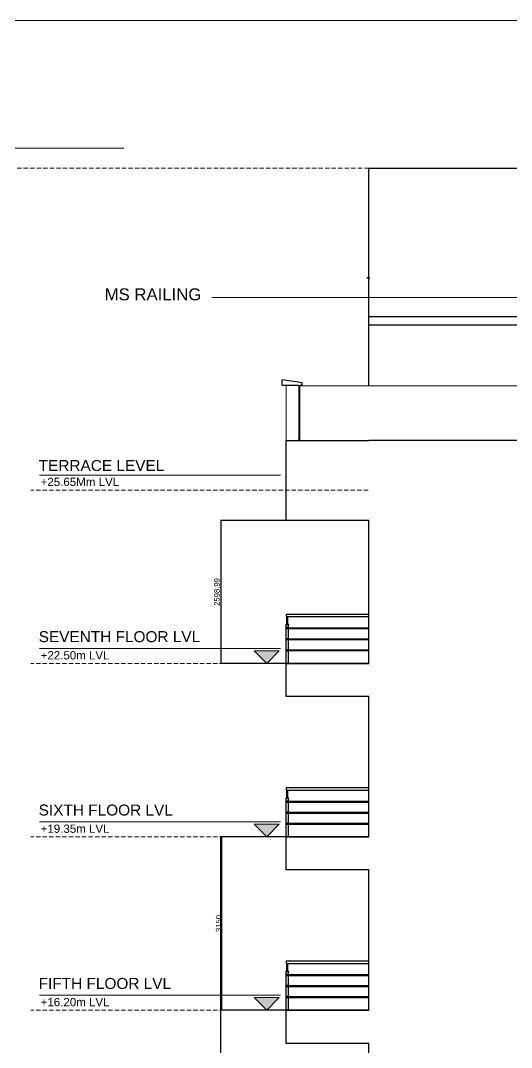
# Model space of a CAD drawing. Header units: millimetres. Extents: x -1932176 to 78768, y -1967 to 1266654.
# Drawn here: x -465933 to -457013, y 407086 to 425741 of the extents above; entities that cross this region are included whole.
import ezdxf

# ---------------------------------------------------------------- set-up
doc = ezdxf.new("R2010")
doc.units = ezdxf.units.MM
doc.linetypes.add('HIDDEN2', pattern=[4.7625, 3.175, -1.5875])
for name, color, linetype, lineweight in [('NAMES', 252, 'Continuous', 15), ('PLASTER', 252, 'Continuous', 15), ('railing', 212, 'Continuous', 25), ('SHEET', 7, 'Continuous', 13)]:
    doc.layers.add(name, color=color, linetype=linetype, lineweight=lineweight)
doc.styles.get("Standard").update_dxf_attribs({"font": 'arial.ttf'})
doc.dimstyles.new('ISO-25', dxfattribs={"dimtxt": 150, "dimasz": 2.5, "dimexe": 1.25, "dimexo": 0.625, "dimtad": 1, "dimtxsty": 'Standard', "dimcen": 2.5, "dimadec": 0, "dimazin": 0, "dimtfac": 1, "dimtmove": 0, "dimatfit": 3, "dimfxl": 1, "dimarcsym": 0})

# ---------------------------------------------------------------- blocks, each defined once
blk = doc.blocks.new('ригеледержатель')
at = {"layer": 'railing', "ltscale": 10}
blk.add_lwpolyline([(148240, 1192435), (148270, 1192435), (148270, 1192417), (148240, 1192417)], close=True, dxfattribs=at)
blk.add_circle((148255, 1192426), 3, dxfattribs=at)
blk = doc.blocks.new('*D636')
at = {"color": 0, "lineweight": -2, "ltscale": 30, "transparency": 16777216}
for p, q in [((-459606, 410911), (-462297, 410911)), ((-462296, 394106), (-462296, 410908)), ((-459606, 394104), (-462297, 394104))]:
    blk.add_line(p, q, dxfattribs=at)
at = {"color": 0, "ltscale": 30, "transparency": 16777216}
for points in [[(-462296, 410908), (-462295, 410908), (-462296, 410911)], [(-462296, 394106), (-462295, 394106), (-462296, 394104)]]:
    blk.add_solid(points, dxfattribs=at)
at = {"layer": 'Defpoints', "color": 0, "ltscale": 30, "transparency": 16777216}
for p in [(-462296, 410911), (-459606, 410911), (-459606, 394104)]:
    blk.add_point(p, dxfattribs=at)
at = {"color": 0, "ltscale": 30, "transparency": 16777216, "insert": (-462356, 402507), "char_height": 100, "attachment_point": 5, "rotation": 90}
blk.add_mtext('16806,73', dxfattribs=at)
blk = doc.blocks.new('*D640')
at = {"color": 0, "lineweight": -2, "ltscale": 30, "transparency": 16777216}
for p, q in [((-459606, 416660), (-462297, 416660)), ((-462296, 416657), (-462296, 414063)), ((-459606, 414061), (-462297, 414061))]:
    blk.add_line(p, q, dxfattribs=at)
at = {"color": 0, "ltscale": 30, "transparency": 16777216}
for points in [[(-462296, 416657), (-462295, 416657), (-462296, 416660)], [(-462296, 414063), (-462295, 414063), (-462296, 414061)]]:
    blk.add_solid(points, dxfattribs=at)
at = {"layer": 'Defpoints', "color": 0, "ltscale": 30, "transparency": 16777216}
for p in [(-459606, 416660), (-462296, 414061), (-459606, 414061)]:
    blk.add_point(p, dxfattribs=at)
at = {"color": 0, "ltscale": 30, "transparency": 16777216, "insert": (-462356, 415360), "char_height": 100, "attachment_point": 5, "rotation": 90}
blk.add_mtext('2598,99', dxfattribs=at)
blk = doc.blocks.new('*D641')
at = {"color": 0, "lineweight": -2, "ltscale": 30, "transparency": 16777216}
for p, q in [((-459606, 410911), (-462283, 410911)), ((-462281, 410908), (-462281, 407763)), ((-459606, 407761), (-462283, 407761))]:
    blk.add_line(p, q, dxfattribs=at)
at = {"color": 0, "ltscale": 30, "transparency": 16777216}
for points in [[(-462282, 410908), (-462281, 410908), (-462281, 410911)], [(-462282, 407763), (-462281, 407763), (-462281, 407761)]]:
    blk.add_solid(points, dxfattribs=at)
at = {"layer": 'Defpoints', "color": 0, "ltscale": 30, "transparency": 16777216}
for p in [(-459606, 410911), (-462281, 407761), (-459606, 407761)]:
    blk.add_point(p, dxfattribs=at)
at = {"color": 0, "ltscale": 30, "transparency": 16777216, "insert": (-462333, 409336), "char_height": 100, "attachment_point": 5, "rotation": 90}
blk.add_mtext('3150', dxfattribs=at)

msp = doc.modelspace()

# ---------------------------------------------------------------- hatches: boundary and pattern name
at = {"layer": 'NAMES', "linetype": 'Continuous', "lineweight": 20, "ltscale": 2, "transparency": 33554687}
h = msp.add_hatch(color=7, dxfattribs=at)
h.dxf.hatch_style = 1
h.paths.add_polyline_path([(-461235.87597, 414291.07702), (-461460.35808, 414060.65994), (-461684.84018, 414291.07702)])
h = msp.add_hatch(color=7, dxfattribs=at)
h.dxf.hatch_style = 1
h.paths.add_polyline_path([(-461235.87597, 411141.07702), (-461460.35808, 410910.65994), (-461684.84018, 411141.07702)])
h = msp.add_hatch(color=7, dxfattribs=at)
h.dxf.hatch_style = 1
h.paths.add_polyline_path([(-461235.87597, 407991.07702), (-461460.35808, 407760.65994), (-461684.84018, 407991.07702)])

# ---------------------------------------------------------------- linework, layer by layer
at = {"color": 7, "linetype": 'Continuous', "lineweight": 20, "ltscale": 2}
msp.add_line((-464056.56333, 423421.97917), (-468434.3728, 423421.97917), dxfattribs=at)
at = {"color": 7, "linetype": 'HIDDEN2', "lineweight": 20, "ltscale": 25}
msp.add_line((-459605.70363, 423056.67608), (-468564.71758, 423056.67608), dxfattribs=at)
at = {"ltscale": 30}
for p, q in [((-459605.70363, 423056.67608), (-453841.51412, 423056.67608)), ((-459605.70363, 420211.67608), (-459605.70363, 423056.67608)), ((-459605.70363, 420361.67608), (-453841.51412, 420361.67608)), ((-459605.70363, 419110.54628), (-459605.70363, 420211.67608)), ((-459605.70363, 420211.67608), (-452238.72927, 420211.67608)), ((-461105.70363, 418111.67608), (-459605.70363, 418111.67608)), ((-461105.70363, 416659.64708), (-461105.70363, 418111.67608)), ((-443202.66356, 418111.67608), (-459605.70363, 418111.67608)), ((-459605.70363, 416659.64708), (-461105.70363, 416659.64708)), ((-459605.70363, 414060.65994), (-459605.70363, 416659.64708)), ((-459605.70363, 414060.65994), (-459605.70363, 416659.64708)), ((-459605.70363, 414952.68894), (-461105.70363, 414952.68894)), ((-461105.70363, 414952.68894), (-461105.70363, 414912.68894)), ((-461105.70363, 414912.68894), (-459605.70363, 414912.68894)), ((-459605.70363, 414060.65994), (-459605.70363, 414952.68894)), ((-461105.70363, 414710.68894), (-459605.70363, 414710.68894)), ((-461105.70363, 414694.68894), (-459605.70363, 414694.68894)), ((-461105.70363, 414510.68894), (-459605.70363, 414510.68894)), ((-461105.70363, 414494.68894), (-459605.70363, 414494.68894)), ((-461105.70363, 414310.68894), (-459605.70363, 414310.68894)), ((-461105.70363, 414294.68894), (-459605.70363, 414294.68894)), ((-461105.70363, 414060.65994), (-459605.70363, 414060.65994)), ((-461105.70363, 413460.65994), (-461105.70363, 414060.65994)), ((-459605.70363, 413460.65994), (-461105.70363, 413460.65994)), ((-459605.70363, 410910.65994), (-459605.70363, 413460.65994)), ((-459605.70363, 411802.68894), (-461105.70363, 411802.68894)), ((-461105.70363, 411802.68894), (-461105.70363, 411762.68894)), ((-461105.70363, 411762.68894), (-459605.70363, 411762.68894)), ((-459605.70363, 410910.65994), (-459605.70363, 411802.68894)), ((-461105.70363, 411560.68894), (-459605.70363, 411560.68894)), ((-461105.70363, 411544.68894), (-459605.70363, 411544.68894)), ((-461105.70363, 411360.68894), (-459605.70363, 411360.68894)), ((-461105.70363, 411344.68894), (-459605.70363, 411344.68894)), ((-461105.70363, 411160.68894), (-459605.70363, 411160.68894)), ((-461105.70363, 411144.68894), (-459605.70363, 411144.68894)), ((-461105.70363, 410910.65994), (-459605.70363, 410910.65994)), ((-461105.70363, 410310.65994), (-461105.70363, 410910.65994)), ((-459605.70363, 410310.65994), (-461105.70363, 410310.65994)), ((-459605.70363, 407760.65994), (-459605.70363, 410310.65994)), ((-459605.70363, 408652.68894), (-461105.70363, 408652.68894)), ((-461105.70363, 408652.68894), (-461105.70363, 408612.68894)), ((-461105.70363, 408612.68894), (-459605.70363, 408612.68894)), ((-459605.70363, 407760.65994), (-459605.70363, 408652.68894)), ((-461105.70363, 408410.68894), (-459605.70363, 408410.68894)), ((-461105.70363, 408394.68894), (-459605.70363, 408394.68894)), ((-461105.70363, 408210.68894), (-459605.70363, 408210.68894)), ((-461105.70363, 408194.68894), (-459605.70363, 408194.68894)), ((-461105.70363, 408010.68894), (-459605.70363, 408010.68894)), ((-461105.70363, 407994.68894), (-459605.70363, 407994.68894)), ((-461105.70363, 407760.65994), (-459605.70363, 407760.65994)), ((-461105.70363, 407160.65994), (-461105.70363, 407760.65994)), ((-459605.70363, 407160.65994), (-461105.70363, 407160.65994)), ((-459605.70363, 404610.65994), (-459605.70363, 407160.65994))]:
    msp.add_line(p, q, dxfattribs=at)
at = {"color": 18, "linetype": 'Continuous', "lineweight": 25, "ltscale": 50, "true_color": 0x030303}
for p, q in [((-459626.17384, 421061.67608), (-459626.17384, 421081.67608)), ((-459585.23342, 421061.67608), (-459626.17384, 421061.67608))]:
    msp.add_line(p, q, dxfattribs=at)
at = {"color": 18, "linetype": 'Continuous', "lineweight": 15, "ltscale": 50, "true_color": 0x000000}
msp.add_line((-456155.84185, 420711.67608), (-462455.56541, 420711.67608), dxfattribs=at)
at = {"color": 18, "linetype": 'Continuous', "lineweight": 30, "ltscale": 5, "true_color": 0x000000}
for p, q in [((-461176.0453, 419111.67608), (-461176.0453, 419212.94414)), ((-460813.89764, 419161.67608), (-461176.0453, 419212.94414)), ((-460879.97147, 419111.67608), (-461176.0453, 419111.67608)), ((-460879.97147, 419111.67608), (-460846.65344, 419111.67608)), ((-460832.37165, 419111.67608), (-460813.89764, 419111.67608)), ((-460813.89764, 419111.67608), (-460813.89764, 419161.67608))]:
    msp.add_line(p, q, dxfattribs=at)
at = {"linetype": 'ByBlock', "lineweight": 20}
for p, q in [((-461105.70363, 418111.67608), (-461105.70363, 419111.67608)), ((-460875.70363, 419111.67608), (-460875.70363, 418111.67608)), ((-461065.70363, 414060.65994), (-461105.70363, 414060.65994)), ((-461065.70363, 410910.65994), (-461105.70363, 410910.65994)), ((-461065.70363, 407760.65994), (-461105.70363, 407760.65994))]:
    msp.add_line(p, q, dxfattribs=at)
at = {"color": 252, "ltscale": 30}
msp.add_line((-460855.70363, 419111.67608), (-441932.66356, 419094.5727), dxfattribs=at)
for p, q in [((-460875.70363, 418111.67608), (-460875.70363, 418131.67608)), ((-461065.70363, 414060.65994), (-461065.70363, 414772.68894)), ((-461065.70363, 410910.65994), (-461065.70363, 411622.68894)), ((-461065.70363, 407760.65994), (-461065.70363, 408472.68894))]:
    msp.add_line(p, q)
at = {"ltscale": 10}
for p, q in [((-461093.70363, 414772.68894), (-461093.70363, 414912.68894)), ((-461077.70363, 414772.68894), (-461077.70363, 414912.68894)), ((-461105.70363, 414710.68894), (-461105.70363, 414762.68894)), ((-461105.70363, 414510.68894), (-461105.70363, 414710.68894)), ((-461065.70363, 414710.68894), (-461065.70363, 414762.68894)), ((-461065.70363, 414510.68894), (-461065.70363, 414694.68894)), ((-461105.70363, 414310.68894), (-461105.70363, 414510.68894)), ((-461065.70363, 414310.68894), (-461065.70363, 414494.68894)), ((-461105.70363, 414060.65994), (-461105.70363, 414310.68894)), ((-461065.70363, 414062.68894), (-461065.70363, 414294.68894)), ((-461093.70363, 411622.68894), (-461093.70363, 411762.68894)), ((-461077.70363, 411622.68894), (-461077.70363, 411762.68894)), ((-461105.70363, 411560.68894), (-461105.70363, 411612.68894)), ((-461105.70363, 411360.68894), (-461105.70363, 411560.68894)), ((-461065.70363, 411560.68894), (-461065.70363, 411612.68894)), ((-461065.70363, 411360.68894), (-461065.70363, 411544.68894)), ((-461105.70363, 411160.68894), (-461105.70363, 411360.68894)), ((-461065.70363, 411160.68894), (-461065.70363, 411344.68894)), ((-461105.70363, 410910.65994), (-461105.70363, 411160.68894)), ((-461065.70363, 410912.68894), (-461065.70363, 411144.68894)), ((-461093.70363, 408472.68894), (-461093.70363, 408612.68894)), ((-461077.70363, 408472.68894), (-461077.70363, 408612.68894)), ((-461105.70363, 408410.68894), (-461105.70363, 408462.68894)), ((-461105.70363, 408210.68894), (-461105.70363, 408410.68894)), ((-461065.70363, 408410.68894), (-461065.70363, 408462.68894)), ((-461065.70363, 408210.68894), (-461065.70363, 408394.68894)), ((-461105.70363, 408010.68894), (-461105.70363, 408210.68894)), ((-461065.70363, 408010.68894), (-461065.70363, 408194.68894)), ((-461105.70363, 407760.65994), (-461105.70363, 408010.68894)), ((-461065.70363, 407762.68894), (-461065.70363, 407994.68894))]:
    msp.add_line(p, q, dxfattribs=at)
at = {"ltscale": 100}
for p, q in [((-461093.70363, 414832.68894), (-461077.70363, 414832.68894)), ((-461093.70363, 411682.68894), (-461077.70363, 411682.68894)), ((-461093.70363, 408532.68894), (-461077.70363, 408532.68894))]:
    msp.add_line(p, q, dxfattribs=at)
at = {"ltscale": 10}
for points in [[(-461105.70363, 414772.68894), (-461065.70363, 414772.68894), (-461065.70363, 414762.68894), (-461105.70363, 414762.68894)], [(-461105.70363, 411622.68894), (-461065.70363, 411622.68894), (-461065.70363, 411612.68894), (-461105.70363, 411612.68894)], [(-461105.70363, 408472.68894), (-461065.70363, 408472.68894), (-461065.70363, 408462.68894), (-461105.70363, 408462.68894)]]:
    msp.add_lwpolyline(points, close=True, dxfattribs=at)
msp.add_arc((-460839.51255, 419111.67608), 7.14089, 0, 180)
at = {"layer": 'NAMES', "color": 7, "linetype": 'Continuous', "lineweight": 20, "ltscale": 2}
for p, q in [((-463273.32839, 417484.39158), (-465588.54683, 417484.39158)), ((-461210.73737, 417484.39158), (-465588.54683, 417484.39158)), ((-463273.32839, 414334.39158), (-465588.54683, 414334.39158)), ((-461210.73737, 414334.39158), (-465588.54683, 414334.39158)), ((-461460.35808, 414060.65994), (-461684.84018, 414291.07702)), ((-461235.87597, 414291.07702), (-461684.84018, 414291.07702)), ((-461460.35808, 414060.65994), (-461235.87597, 414291.07702)), ((-463273.32839, 411184.39158), (-465588.54683, 411184.39158)), ((-461210.73737, 411184.39158), (-465588.54683, 411184.39158)), ((-461460.35808, 410910.65994), (-461684.84018, 411141.07702)), ((-461235.87597, 411141.07702), (-461684.84018, 411141.07702)), ((-461460.35808, 410910.65994), (-461235.87597, 411141.07702)), ((-461210.73737, 408034.39158), (-465588.54683, 408034.39158)), ((-461460.35808, 407760.65994), (-461684.84018, 407991.07702)), ((-461235.87597, 407991.07702), (-461684.84018, 407991.07702)), ((-461460.35808, 407760.65994), (-461235.87597, 407991.07702))]:
    msp.add_line(p, q, dxfattribs=at)
at = {"layer": 'NAMES', "color": 7, "linetype": 'HIDDEN2', "lineweight": 20, "ltscale": 25}
for p, q in [((-459618.16226, 417210.65994), (-465746.19016, 417210.65994)), ((-459618.16226, 414060.65994), (-465746.19016, 414060.65994)), ((-459618.16226, 410910.65994), (-465746.19016, 410910.65994)), ((-459618.16226, 407760.65994), (-465746.19016, 407760.65994))]:
    msp.add_line(p, q, dxfattribs=at)
at = {"layer": 'PLASTER', "linetype": 'ByBlock', "lineweight": 20}
msp.add_line((-460855.70363, 419111.67608), (-460855.70363, 418111.67608), dxfattribs=at)
at = {"layer": 'SHEET'}
msp.add_lwpolyline([(-477446.92202, 425741.16352), (-427511.16749, 425741.16352), (-427511.16749, 388134.37539), (-477446.92202, 388134.37539)], close=True, dxfattribs=at)

# ---------------------------------------------------------------- block references
at = {"xscale": -1}
for p in [(-312830.81176, -777722.92079), (-312830.81176, -777922.92079), (-312830.81176, -778122.92079), (-312830.81176, -780872.92079), (-312830.81176, -781072.92079), (-312830.81176, -781272.92079), (-312830.81176, -784022.92079), (-312830.81176, -784222.92079), (-312830.81176, -784422.92079)]:
    msp.add_blockref('ригеледержатель', p, dxfattribs=at)

# ---------------------------------------------------------------- texts
at = {"color": 18, "linetype": 'Continuous', "lineweight": 15, "ltscale": 50, "true_color": 0x000000}
msp.add_text('MS RAILING', height=217.511707, dxfattribs=at).set_placement((-464403.65531, 420658.36767))
at = {"layer": 'NAMES', "color": 7, "linetype": 'Continuous', "lineweight": 20, "ltscale": 2}
for s, height, p in [('TERRACE LEVEL', 200, (-465602.99686, 417557.79902)), ('+25.65Mm LVL', 150, (-465567.86265, 417285.0125)), ('SEVENTH FLOOR LVL', 200, (-465602.99686, 414448.74871)), ('+22.50m LVL', 150, (-465567.86265, 414135.0125)), ('SIXTH FLOOR LVL', 200, (-465602.99686, 411298.74871)), ('+19.35m LVL', 150, (-465567.86265, 410985.0125)), ('FIFTH FLOOR LVL', 200, (-465602.99686, 408148.74871)), ('+16.20m LVL', 150, (-465567.86265, 407835.0125))]:
    msp.add_text(s, height=height, dxfattribs=at).set_placement(p)

# ---------------------------------------------------------------- dimensions: what is measured, and where the dimension line sits
at = {"color": 252, "ltscale": 30}
for base, p1, p2, picture, middle in [((-462295.58168, 414060.65994), (-459605.70363, 416659.64708), (-459605.70363, 414060.65994), '*D640', (-462356.30218, 415360.15351)), ((-462295.58168, 410910.65994), (-459605.70363, 394103.93414), (-459605.70363, 410910.65994), '*D636', (-462356.30218, 402507.29704))]:
    dim = msp.add_linear_dim(base=base, p1=p1, p2=p2, angle=90, dimstyle='ISO-25', override={"dimtxt": 100}, dxfattribs=at)
    dim.commit()
    dim.dimension.update_dxf_attribs({"geometry": picture, "text_midpoint": middle})
dim = msp.add_linear_dim(base=(-462281.31503, 407760.65994), p1=(-459605.70363, 410910.65994), p2=(-459605.70363, 407760.65994), angle=90, dimstyle='ISO-25', override={"dimtxt": 100}, dxfattribs=at)
dim.commit()
dim.dimension.update_dxf_attribs({"geometry": '*D641', "text_midpoint": (-462281.31503, 409335.65994), "dimtype": 160})

doc.saveas('drawing.dxf')
